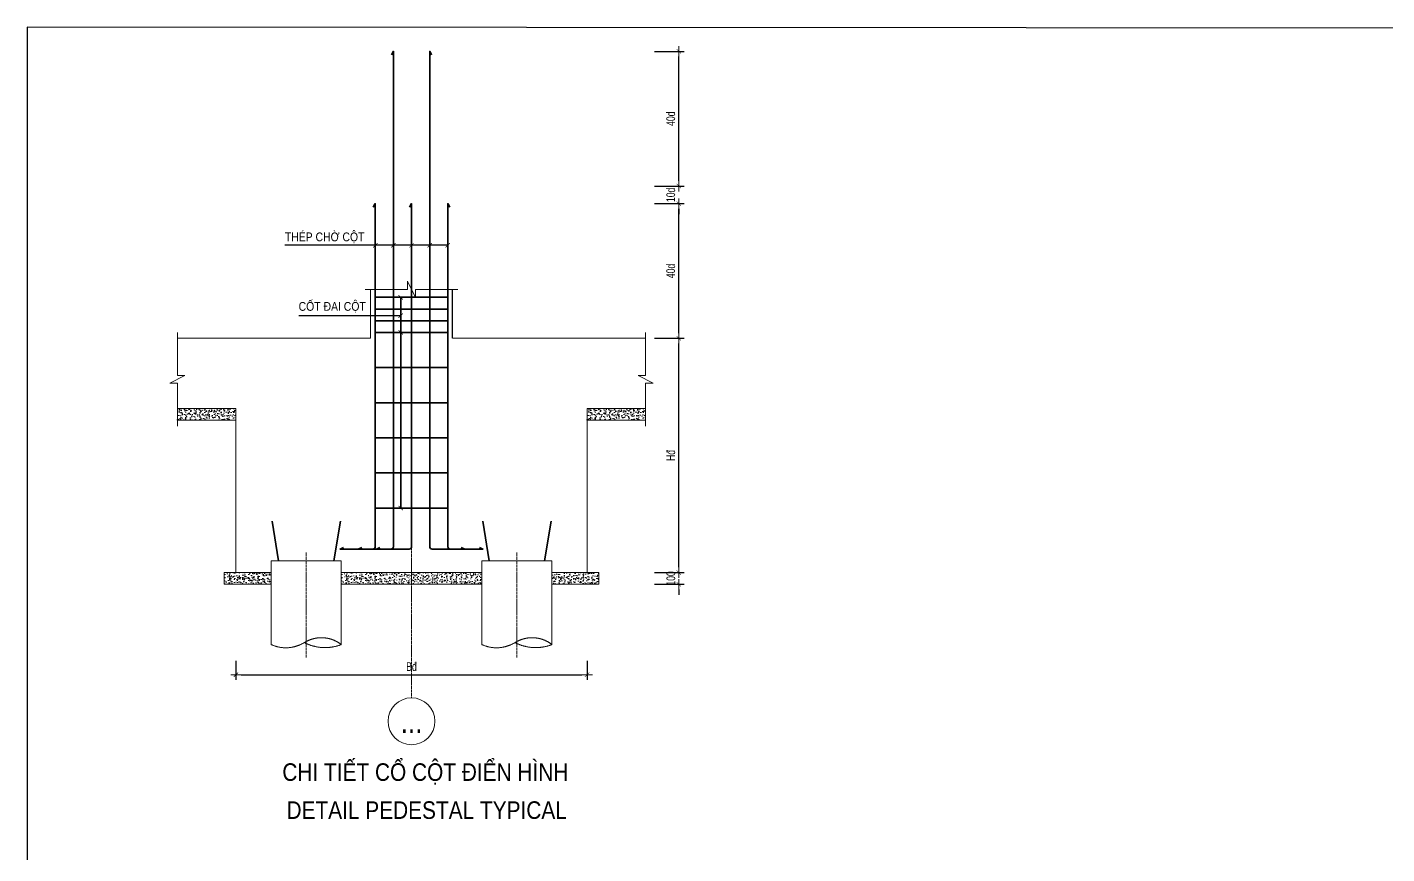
# Model space of a CAD drawing. Header units: millimetres. Extents: x 458085 to 481415, y 87765 to 165974.
# Drawn here: x 458088 to 469704, y 138020 to 145077 of the extents above; entities that cross this region are included whole.
import ezdxf
from ezdxf.enums import TextEntityAlignment as Align

# ---------------------------------------------------------------- set-up
doc = ezdxf.new("R2010")
doc.units = ezdxf.units.MM
doc.linetypes.add('CENTER2', pattern=[1.125, 0.75, -0.125, 0.125, -0.125])
doc.linetypes.add('HIDDEN', pattern=[9.525, 6.35, -3.175])
doc.layers.get('0').update_dxf_attribs({"lineweight": 20})
doc.layers.get('Defpoints').update_dxf_attribs({"color": 151, "lineweight": 9})
doc.layers.add('A-ANNO-LEAD', color=4, linetype='Continuous')
doc.layers.add('TIT1', color=3, linetype='Continuous')
for name, color, linetype, lineweight in [('KC-COT', 3, 'Continuous', 25), ('KC-TRUC', 5, 'CENTER2', 18), ('NDC_S_AXIS', 5, 'CENTER2', 13), ('NDC_S_BREAK-LINE', 1, 'Continuous', 15), ('NDC_S_CONTINUOUS', 3, 'Continuous', 20), ('NDC_S_DIM', 1, 'Continuous', 15), ('NDC_S_ENG TEXT', 2, 'Continuous', 9), ('NDC_S_HATCH MATERIAL', 8, 'Continuous', 13), ('NDC_S_LEADER', 1, 'Continuous', 15), ('NDC_S_REBAR', 4, 'Continuous', 35), ('NDC_S_VN TEXT', 7, 'Continuous', 20)]:
    doc.layers.add(name, color=color, linetype=linetype, lineweight=lineweight)
doc.styles.add('ARIAL', font='arial.ttf', dxfattribs={"width": 0.8})
doc.styles.add('NDC_ARIAL', font='arial.ttf', dxfattribs={"width": 0.85})
doc.styles.add('NDC_DIM', font='', dxfattribs={"width": 0.75})
doc.styles.get('NDC_DIM').set_extended_font_data('Dotum')
doc.dimstyles.new('NDC_1-25', dxfattribs={"dimscale": 25, "dimtxt": 2.5, "dimasz": 1, "dimexe": 1.5, "dimexo": 0, "dimgap": 0.8, "dimtad": 1, "dimdec": 0, "dimdsep": 46, "dimtxsty": 'NDC_ARIAL', "dimblk": 'DIMMARK', "dimcen": 49999.938995, "dimdle": 1.5, "dimclrd": 1, "dimclre": 1, "dimclrt": 3, "dimadec": 0, "dimazin": 0, "dimtfac": 1, "dimtdec": 0, "dimtix": 1, "dimtmove": 2, "dimatfit": 3, "dimfxl": 1, "dimarcsym": 0})
doc.dimstyles.new('NDC_dim_30', dxfattribs={"dimscale": 30, "dimtxt": 2.5, "dimasz": 1.5, "dimexe": 1.5, "dimexo": 2.5, "dimgap": 1, "dimtad": 1, "dimdec": 0, "dimzin": 0, "dimdsep": 46, "dimtxsty": 'NDC_DIM', "dimblk": 'DIMMARK', "dimcen": 0.09, "dimdle": 1.2, "dimclrd": 1, "dimclre": 1, "dimclrt": 3, "dimadec": 0, "dimazin": 0, "dimtfac": 1, "dimtdec": 0, "dimtix": 1, "dimtofl": 0, "dimtmove": 0, "dimatfit": 3, "dimfxl": 8, "dimfxlon": 1, "dimtolj": 1, "dimtzin": 0, "dimarcsym": 0})

# ---------------------------------------------------------------- blocks, each defined once
blk = doc.blocks.new('*U12')
at = {"layer": 'KC-TRUC', "ltscale": 30}
blk.add_line((0, 170), (0, -728), dxfattribs=at)
at = {"layer": 'NDC_S_HATCH MATERIAL', "color": 2, "linetype": 'HIDDEN', "ltscale": 500}
blk.add_lwpolyline([(300, -616), (300, 99), (-300, 99), (-300, -616)], dxfattribs=at)
for centre, major_axis, start_param, end_param in [((130, -832), (-194, 194), -1.452433, -0.227584), ((-174, -344), (-212, 212), 1.921341, 2.912184), ((161, -259), (271, 271), 3.446929, 4.297833)]:
    blk.add_ellipse(centre, major_axis=major_axis, ratio=1, start_param=start_param, end_param=end_param, dxfattribs=at)
at = {"layer": 'NDC_S_REBAR', "linetype": 'HIDDEN', "ltscale": 200}
for p, q in [((-292, 438), (-236, 100)), ((236, 100), (292, 438))]:
    blk.add_line(p, q, dxfattribs=at)
blk = doc.blocks.new('DIMMARK')
at = {"layer": 'NDC_S_DIM', "color": 1}
blk.add_line((-1.5, 0), (1, 0), dxfattribs=at)
at = {"layer": 'NDC_S_DIM', "color": 2, "const_width": 0.1}
blk.add_lwpolyline([(-0.42, -0.42), (0.42, 0.42)], dxfattribs=at)
blk = doc.blocks.new('*D67')
at = {"layer": 'Defpoints', "color": 0, "transparency": 16777216}
for p in [(459871, 139742), (462871, 139742), (462871, 139549)]:
    blk.add_point(p, dxfattribs=at)
at = {"layer": 'NDC_S_DIM', "color": 1, "lineweight": -2, "transparency": 16777216}
for p, q in [((459871, 139667), (459871, 139504)), ((462871, 139667), (462871, 139504)), ((459916, 139549), (462826, 139549))]:
    blk.add_line(p, q, dxfattribs=at)
at = {"layer": 'NDC_S_DIM', "color": 1, "lineweight": -2, "transparency": 16777216, "xscale": 45, "yscale": 45, "zscale": 45, "rotation": 180}
blk.add_blockref('DIMMARK', (459871, 139549), dxfattribs=at)
at = {"layer": 'NDC_S_DIM', "color": 1, "lineweight": -2, "transparency": 16777216, "xscale": 45, "yscale": 45, "zscale": 45}
blk.add_blockref('DIMMARK', (462871, 139549), dxfattribs=at)
at = {"layer": 'NDC_S_DIM', "color": 3, "transparency": 16777216, "insert": (461371, 139618), "char_height": 75, "attachment_point": 5, "style": 'NDC_DIM'}
blk.add_mtext('\\A1;Bđ', dxfattribs=at)
blk = doc.blocks.new('*D68')
at = {"layer": 'Defpoints', "color": 0, "transparency": 16777216}
for p in [(463371, 140421), (463655, 140421), (463371, 140321)]:
    blk.add_point(p, dxfattribs=at)
at = {"layer": 'NDC_S_DIM', "color": 1, "lineweight": -2, "transparency": 16777216}
for p, q in [((463655, 140466), (463655, 140511)), ((463446, 140421), (463700, 140421)), ((463446, 140321), (463700, 140321)), ((463655, 140276), (463655, 140231))]:
    blk.add_line(p, q, dxfattribs=at)
at = {"layer": 'NDC_S_DIM', "color": 1, "lineweight": -2, "transparency": 16777216, "xscale": 45, "yscale": 45, "zscale": 45}
for p, rotation in [((463655, 140421), 270), ((463655, 140321), 90)]:
    blk.add_blockref('DIMMARK', p, dxfattribs=dict(at, rotation=rotation))
at = {"layer": 'NDC_S_DIM', "color": 3, "transparency": 16777216, "insert": (463587, 140371), "char_height": 75, "attachment_point": 5, "rotation": 90, "style": 'NDC_DIM'}
blk.add_mtext('\\A1;100', dxfattribs=at)
blk = doc.blocks.new('*D69')
at = {"layer": 'Defpoints', "color": 0, "transparency": 16777216}
for p in [(463371, 142421), (463655, 142421), (463371, 140421)]:
    blk.add_point(p, dxfattribs=at)
at = {"layer": 'NDC_S_DIM', "color": 1, "lineweight": -2, "transparency": 16777216}
for p, q in [((463446, 142421), (463700, 142421)), ((463655, 140466), (463655, 142376)), ((463446, 140421), (463700, 140421))]:
    blk.add_line(p, q, dxfattribs=at)
at = {"layer": 'NDC_S_DIM', "color": 1, "lineweight": -2, "transparency": 16777216, "xscale": 45, "yscale": 45, "zscale": 45}
for p, rotation in [((463655, 142421), 90), ((463655, 140421), 270)]:
    blk.add_blockref('DIMMARK', p, dxfattribs=dict(at, rotation=rotation))
at = {"layer": 'NDC_S_DIM', "color": 3, "transparency": 16777216, "insert": (463586, 141421), "char_height": 75, "attachment_point": 5, "rotation": 90, "style": 'NDC_DIM'}
blk.add_mtext('\\A1;Hđ', dxfattribs=at)
blk = doc.blocks.new('*U63')
at = {"layer": 'NDC_S_REBAR', "ltscale": 1500}
blk.add_line((-310, 0), (310, 0), dxfattribs=at)
blk = doc.blocks.new('*U64')
at = {"layer": 'NDC_S_ENG TEXT', "color": 0, "linetype": 'ByBlock', "lineweight": -2, "transparency": 16777216}
for p in [(0, 1500), (0, 1200), (0, 900), (0, 600), (0, 300), (0, 0)]:
    blk.add_blockref('*U63', p, dxfattribs=at)
blk = doc.blocks.new('*U65')
at = {"layer": 'NDC_S_REBAR', "ltscale": 1500}
blk.add_line((-310, 0), (310, 0), dxfattribs=at)
blk = doc.blocks.new('*U66')
at = {"layer": 'NDC_S_ENG TEXT', "color": 0, "linetype": 'ByBlock', "lineweight": -2, "transparency": 16777216}
for p in [(0, 300), (0, 200), (0, 100), (0, 0)]:
    blk.add_blockref('*U65', p, dxfattribs=at)
blk = doc.blocks.new('*U11')
at = {"layer": 'NDC_S_DIM'}
blk.add_circle((0, 0), 5, dxfattribs=at)
at = {"color": 7, "style": 'ARIAL', "width": 0.8}
blk.add_attdef('GRID', text='', height=5, dxfattribs=at).set_placement((0, 0), align=Align.MIDDLE)
blk = doc.blocks.new('*D70')
at = {"layer": 'Defpoints', "color": 0, "ltscale": 40, "transparency": 16777216}
for p in [(463371, 143571), (463655, 143571), (463371, 142421)]:
    blk.add_point(p, dxfattribs=at)
at = {"layer": 'NDC_S_DIM', "color": 1, "lineweight": -2, "ltscale": 40, "transparency": 16777216}
for p, q in [((463446, 143571), (463700, 143571)), ((463655, 142466), (463655, 143526)), ((463446, 142421), (463700, 142421))]:
    blk.add_line(p, q, dxfattribs=at)
at = {"layer": 'NDC_S_DIM', "color": 1, "lineweight": -2, "ltscale": 40, "transparency": 16777216, "xscale": 45, "yscale": 45, "zscale": 45}
for p, rotation in [((463655, 143571), 90), ((463655, 142421), 270)]:
    blk.add_blockref('DIMMARK', p, dxfattribs=dict(at, rotation=rotation))
at = {"layer": 'NDC_S_DIM', "color": 3, "ltscale": 40, "transparency": 16777216, "insert": (463586, 142996), "char_height": 75, "attachment_point": 5, "rotation": 90, "style": 'NDC_DIM'}
blk.add_mtext('\\A1;40d', dxfattribs=at)
blk = doc.blocks.new('*D71')
at = {"layer": 'Defpoints', "color": 0, "ltscale": 40, "transparency": 16777216}
for p in [(463371, 143721), (463655, 143721), (463371, 143571)]:
    blk.add_point(p, dxfattribs=at)
at = {"layer": 'NDC_S_DIM', "color": 1, "lineweight": -2, "ltscale": 40, "transparency": 16777216}
for p, q in [((463655, 143766), (463655, 143811)), ((463446, 143721), (463700, 143721)), ((463446, 143571), (463700, 143571)), ((463655, 143526), (463655, 143481))]:
    blk.add_line(p, q, dxfattribs=at)
at = {"layer": 'NDC_S_DIM', "color": 1, "lineweight": -2, "ltscale": 40, "transparency": 16777216, "xscale": 45, "yscale": 45, "zscale": 45}
for p, rotation in [((463655, 143721), 270), ((463655, 143571), 90)]:
    blk.add_blockref('DIMMARK', p, dxfattribs=dict(at, rotation=rotation))
at = {"layer": 'NDC_S_DIM', "color": 3, "ltscale": 40, "transparency": 16777216, "insert": (463586, 143646), "char_height": 75, "attachment_point": 5, "rotation": 90, "style": 'NDC_DIM'}
blk.add_mtext('\\A1;10d', dxfattribs=at)
blk = doc.blocks.new('*D72')
at = {"layer": 'Defpoints', "color": 0, "ltscale": 40, "transparency": 16777216}
for p in [(463371, 144871), (463655, 144871), (463371, 143721)]:
    blk.add_point(p, dxfattribs=at)
at = {"layer": 'NDC_S_DIM', "color": 1, "lineweight": -2, "ltscale": 40, "transparency": 16777216}
for p, q in [((463446, 144871), (463700, 144871)), ((463655, 143766), (463655, 144826)), ((463446, 143721), (463700, 143721))]:
    blk.add_line(p, q, dxfattribs=at)
at = {"layer": 'NDC_S_DIM', "color": 1, "lineweight": -2, "ltscale": 40, "transparency": 16777216, "xscale": 45, "yscale": 45, "zscale": 45}
for p, rotation in [((463655, 144871), 90), ((463655, 143721), 270)]:
    blk.add_blockref('DIMMARK', p, dxfattribs=dict(at, rotation=rotation))
at = {"layer": 'NDC_S_DIM', "color": 3, "ltscale": 40, "transparency": 16777216, "insert": (463586, 144296), "char_height": 75, "attachment_point": 5, "rotation": 90, "style": 'NDC_DIM'}
blk.add_mtext('\\A1;40d', dxfattribs=at)

msp = doc.modelspace()

# ---------------------------------------------------------------- hatches: boundary and pattern name
at = {"layer": 'NDC_S_HATCH MATERIAL'}
h = msp.add_hatch(dxfattribs=at)
h.set_pattern_fill('AR-CONC', color=256, scale=8)
h.set_pattern_definition([(50, (449071.26, 168441.55), (57.380815, -5.02017), [6, -66]), (355, (449071.26, 168441.55), (-11.10011, 60.17537), [4.8, -52.8]), (100.45144, (449076.04, 168441.13), (46.28071, 55.1552), [5.09922, -56.09137]), (46.1842, (449071.26, 168457.55), (85.3793, -13.24154), [9, -99]), (96.63564, (449078.376, 168456.45), (74.77296, 77.9295), [7.64883, -84.1371]), (351.18416, (449071.26, 168457.55), (74.77296, 77.9295), [7.2, -79.2]), (21, (449079.26, 168453.55), (47.752564, -32.20951), [6, -66]), (326, (449079.26, 168453.55), (19.46523, 58.012), [4.8, -52.8]), (71.45144, (449083.24, 168450.866), (67.21779, 25.80249), [5.09922, -56.09137]), (37.5, (449071.26, 168441.55), (0.972788, 26.631508), [0, -52.16, 0, -53.6, 0, -53]), (7.5, (449071.26, 168441.55), (21.045563, 31.552937), [0, -30.56, 0, -50.96, 0, -20.2]), (327.5, (449053.42, 168441.55), (42.705795, -1.80439), [0, -20, 0, -62.4, 0, -82.8]), (317.5, (449045.42, 168441.55), (46.654894, 8.0084), [0, -26, 0, -41.44, 0, -58.8])])
h.paths.add_polyline_path([(459371.3, 141821.4), (459871.3, 141821.4), (459871.3, 141721.4), (459371.3, 141721.4)])
h = msp.add_hatch(dxfattribs=at)
h.set_pattern_fill('AR-CONC', color=256, scale=8)
h.set_pattern_definition([(50, (452571.26, 168441.55), (57.380815, -5.02017), [6, -66]), (355, (452571.26, 168441.55), (-11.10011, 60.17537), [4.8, -52.8]), (100.45144, (452576.04, 168441.13), (46.28071, 55.1552), [5.09922, -56.09137]), (46.1842, (452571.26, 168457.55), (85.3793, -13.24154), [9, -99]), (96.63564, (452578.376, 168456.45), (74.77296, 77.9295), [7.64883, -84.1371]), (351.18416, (452571.26, 168457.55), (74.77296, 77.9295), [7.2, -79.2]), (21, (452579.26, 168453.55), (47.752564, -32.20951), [6, -66]), (326, (452579.26, 168453.55), (19.46523, 58.012), [4.8, -52.8]), (71.45144, (452583.24, 168450.866), (67.21779, 25.80249), [5.09922, -56.09137]), (37.5, (452571.26, 168441.55), (0.972788, 26.631508), [0, -52.16, 0, -53.6, 0, -53]), (7.5, (452571.26, 168441.55), (21.045563, 31.552937), [0, -30.56, 0, -50.96, 0, -20.2]), (327.5, (452553.42, 168441.55), (42.705795, -1.80439), [0, -20, 0, -62.4, 0, -82.8]), (317.5, (452545.42, 168441.55), (46.654894, 8.0084), [0, -26, 0, -41.44, 0, -58.8])])
h.paths.add_polyline_path([(462871.3, 141821.4), (463371.3, 141821.4), (463371.3, 141721.4), (462871.3, 141721.4)])
h = msp.add_hatch(dxfattribs=at)
h.set_pattern_fill('AR-CONC', color=256, scale=8)
h.set_pattern_definition([(50, (450671.264, 167041.55), (57.380815, -5.02017), [6, -66]), (355, (450671.264, 167041.55), (-11.10011, 60.17537), [4.8, -52.8]), (100.45144, (450676.046, 167041.13), (46.28071, 55.1552), [5.09922, -56.09137]), (46.1842, (450671.264, 167057.55), (85.3793, -13.24154), [9, -99]), (96.63564, (450678.38, 167056.45), (74.77296, 77.9295), [7.64883, -84.1371]), (351.18416, (450671.264, 167057.55), (74.77296, 77.9295), [7.2, -79.2]), (21, (450679.264, 167053.55), (47.752564, -32.20951), [6, -66]), (326, (450679.264, 167053.55), (19.46523, 58.012), [4.8, -52.8]), (71.45144, (450683.244, 167050.865), (67.21779, 25.80249), [5.09922, -56.09137]), (37.5, (450671.264, 167041.55), (0.972788, 26.631508), [0, -52.16, 0, -53.6, 0, -53]), (7.5, (450671.264, 167041.55), (21.045563, 31.552937), [0, -30.56, 0, -50.96, 0, -20.2]), (327.5, (450653.424, 167041.55), (42.705795, -1.80439), [0, -20, 0, -62.4, 0, -82.8]), (317.5, (450645.424, 167041.55), (46.654894, 8.0084), [0, -26, 0, -41.44, 0, -58.8])])
h.paths.add_polyline_path([(459771.3, 140421.4), (460171.3, 140421.4), (460171.3, 140321.4), (459771.3, 140321.4)])
h = msp.add_hatch(dxfattribs=at)
h.set_pattern_fill('AR-CONC', color=256, scale=8)
h.set_pattern_definition([(50, (451671.244, 167041.6), (57.380815, -5.02017), [6, -66]), (355, (451671.244, 167041.6), (-11.10011, 60.17537), [4.8, -52.8]), (100.45144, (451676.026, 167041.183), (46.28071, 55.1552), [5.09922, -56.09137]), (46.1842, (451671.244, 167057.6), (85.3793, -13.24154), [9, -99]), (96.63564, (451678.36, 167056.5), (74.77296, 77.9295), [7.64883, -84.1371]), (351.18416, (451671.24, 167057.6), (74.77296, 77.9295), [7.2, -79.2]), (21, (451679.244, 167053.6), (47.752564, -32.20951), [6, -66]), (326, (451679.244, 167053.6), (19.46523, 58.012), [4.8, -52.8]), (71.45144, (451683.223, 167050.92), (67.21779, 25.80249), [5.09922, -56.09137]), (37.5, (451671.244, 167041.602), (0.972788, 26.631508), [0, -52.16, 0, -53.6, 0, -53]), (7.5, (451671.244, 167041.602), (21.045563, 31.552937), [0, -30.56, 0, -50.96, 0, -20.2]), (327.5, (451653.404, 167041.602), (42.705795, -1.80439), [0, -20, 0, -62.4, 0, -82.8]), (317.5, (451645.404, 167041.6), (46.654894, 8.0084), [0, -26, 0, -41.44, 0, -58.8])])
h.paths.add_polyline_path([(460771.3, 140421.4), (461971.3, 140421.5), (461971.3, 140321.5), (460771.3, 140321.4)])
h = msp.add_hatch(dxfattribs=at)
h.set_pattern_fill('AR-CONC', color=256, scale=8)
h.set_pattern_definition([(50, (451571.24, 167041.634), (57.380815, -5.02017), [6, -66]), (355, (451571.24, 167041.634), (-11.10011, 60.17537), [4.8, -52.8]), (100.45144, (451576.02, 167041.215), (46.28071, 55.1552), [5.09922, -56.09137]), (46.1842, (451571.24, 167057.63), (85.3793, -13.24154), [9, -99]), (96.63564, (451578.35, 167056.53), (74.77296, 77.92949), [7.64883, -84.1371]), (351.18416, (451571.24, 167057.63), (74.77296, 77.9295), [7.2, -79.2]), (21, (451579.24, 167053.634), (47.752564, -32.20951), [6, -66]), (326, (451579.24, 167053.634), (19.46523, 58.012), [4.8, -52.8]), (71.45144, (451583.22, 167050.95), (67.21779, 25.80249), [5.09922, -56.09137]), (37.5, (451571.239, 167041.634), (0.972788, 26.631508), [0, -52.16, 0, -53.6, 0, -53]), (7.5, (451571.24, 167041.634), (21.045563, 31.552937), [0, -30.56, 0, -50.96, 0, -20.2]), (327.5, (451553.399, 167041.634), (42.705795, -1.80439), [0, -20, 0, -62.4, 0, -82.8]), (317.5, (451545.4, 167041.634), (46.654894, 8.0084), [0, -26, 0, -41.44, 0, -58.8])])
h.paths.add_polyline_path([(462571.3, 140421.5), (462971.2, 140421.5), (462971.2, 140321.5), (462571.3, 140321.5)])

# ---------------------------------------------------------------- linework, layer by layer
at = {"layer": 'KC-COT', "ltscale": 4}
msp.add_line((461721.3, 142421.4), (461721.3, 142838.3), dxfattribs=at)
at = {"layer": 'NDC_S_AXIS', "ltscale": 30}
msp.add_lwpolyline([(461371.3, 143541.4), (461371.3, 139351.6)], dxfattribs=at)
at = {"layer": 'NDC_S_BREAK-LINE'}
for points in [[(460976.3, 142838.3), (461336.3, 142838.3), (461336.3, 142908.3), (461406.3, 142768.3), (461406.3, 142838.3), (461766.3, 142838.3)], [(459371.3, 141671.4), (459371.3, 142039.4), (459307.3, 142039.4), (459435.3, 142103.4), (459371.3, 142103.4), (459371.3, 142471.4)], [(463371.3, 141671.4), (463371.3, 142039.4), (463435.3, 142039.4), (463307.3, 142103.4), (463371.3, 142103.4), (463371.3, 142471.4)]]:
    msp.add_lwpolyline(points, dxfattribs=at)
at = {"layer": 'NDC_S_CONTINUOUS', "ltscale": 4}
for p, q in [((463371.3, 142421.4), (461721.3, 142421.4)), ((459371.3, 141821.4), (459871.3, 141821.4)), ((459871.3, 141821.4), (459871.3, 140421.4)), ((462871.3, 140421.4), (462871.3, 141821.4)), ((462871.3, 141821.4), (463371.3, 141821.4)), ((459871.3, 140421.4), (460171.3, 140421.4)), ((462571.3, 140421.3), (462871.3, 140421.4))]:
    msp.add_line(p, q, dxfattribs=at)
for points in [[(461021.3, 142838.3), (461021.3, 142421.4), (459371.3, 142421.4)], [(460771.3, 140421.4), (461971.3, 140421.5)]]:
    msp.add_lwpolyline(points, dxfattribs=at)
at = {"layer": 'NDC_S_HATCH MATERIAL'}
for points in [[(459371.3, 141821.4), (459871.3, 141821.4), (459871.3, 141721.4), (459371.3, 141721.4)], [(462871.3, 141821.4), (463371.3, 141821.4), (463371.3, 141721.4), (462871.3, 141721.4)], [(459771.3, 140421.4), (460171.3, 140421.4), (460171.3, 140321.4), (459771.3, 140321.4)], [(460771.3, 140421.4), (461971.3, 140421.5), (461971.3, 140321.5), (460771.3, 140321.4)], [(462571.3, 140421.4), (462971.2, 140421.5), (462971.2, 140321.5), (462571.3, 140321.4)]]:
    msp.add_lwpolyline(points, close=True, dxfattribs=at)
at = {"layer": 'NDC_S_REBAR', "ltscale": 1500}
for points in [[(461199.5, 144841.6), (461216.3, 144871.4), (461216.3, 140641.7, -0.4142136), (461196.3, 140621.7), (460916.3, 140621.7), (460946.3, 140635.5)], [(461543, 144841.6), (461526.3, 144871.4), (461526.3, 140641.7, 0.4142136), (461546.3, 140621.7), (461826.3, 140621.7), (461796.3, 140635.5)], [(461044.5, 143541.6), (461061.3, 143571.4), (461061.3, 140641.7, -0.4142136), (461041.3, 140621.7), (460761.3, 140621.7), (460791.3, 140635.5)], [(461354.5, 143541.6), (461371.3, 143571.4), (461371.3, 140641.7, -0.4142136), (461351.3, 140621.7), (461071.3, 140621.7), (461101.3, 140635.5)], [(461698, 143541.6), (461681.3, 143571.4), (461681.3, 140641.7, 0.4142136), (461701.3, 140621.7), (461981.3, 140621.7), (461951.3, 140635.5)]]:
    msp.add_lwpolyline(points, format="xyb", dxfattribs=at)

# ---------------------------------------------------------------- block references
for p in [(460471.3, 140422.6), (462271.3, 140422.6)]:
    msp.add_blockref('*U12', p)
at = {"layer": 'NDC_S_AXIS', "xscale": 40, "yscale": 40, "zscale": 40}
msp.add_blockref('*U11', (461371.3, 139151.6), dxfattribs=at).add_auto_attribs({'GRID': '...'})
at = {"layer": 'NDC_S_ENG TEXT', "extrusion": (0, 0, -1), "xscale": -1, "zscale": -1}
msp.add_blockref('*U66', (-461371.3, 142471.4), dxfattribs=at)
at = {"layer": 'NDC_S_ENG TEXT', "extrusion": (0, 0, -1), "zscale": -1, "rotation": 180}
msp.add_blockref('*U64', (-461371.3, 142471.4), dxfattribs=at)

# ---------------------------------------------------------------- texts
at = {"layer": 'NDC_S_VN TEXT', "style": 'NDC_ARIAL', "width": 0.85}
msp.add_text('CHI TIẾT CỔ CỘT ĐIỂN HÌNH', height=150, dxfattribs=at).set_placement((461489.3, 138717.7), align=Align.MIDDLE_CENTER)
at = {"layer": 'TIT1', "style": 'NDC_ARIAL', "width": 0.85}
msp.add_text('DETAIL PEDESTAL TYPICAL', height=150, dxfattribs=at).set_placement((461500.7, 138393), align=Align.MIDDLE)

# ---------------------------------------------------------------- dimensions: what is measured, and where the dimension line sits
at = {"layer": 'NDC_S_DIM', "ltscale": 40}
for base, p1, p2, text, picture, middle in [((463654.6, 144871.4), (463371.3, 143721.4), (463371.3, 144871.4), '40d', '*D72', (463586.3, 144296.4)), ((463654.6, 143721.4), (463371.3, 143571.4), (463371.3, 143721.4), '10d', '*D71', (463586.3, 143646.4)), ((463654.6, 143571.4), (463371.3, 142421.4), (463371.3, 143571.4), '40d', '*D70', (463586.3, 142996.4))]:
    dim = msp.add_linear_dim(base=base, p1=p1, p2=p2, angle=90, text=text, dimstyle='NDC_dim_30', dxfattribs=at)
    dim.commit()
    dim.dimension.update_dxf_attribs({"geometry": picture, "text_midpoint": middle})
at = {"layer": 'NDC_S_DIM'}
dim = msp.add_linear_dim(base=(463654.6, 142421.4), p1=(463371.3, 140421.5), p2=(463371.3, 142421.4), angle=90, text='Hđ', dimstyle='NDC_dim_30', dxfattribs=at)
dim.commit()
dim.dimension.update_dxf_attribs({"geometry": '*D69', "text_midpoint": (463586.2, 141421.4)})
dim = msp.add_linear_dim(base=(463654.6, 140421.5), p1=(463371.3, 140321.5), p2=(463371.3, 140421.5), angle=90, dimstyle='NDC_dim_30', dxfattribs=at)
dim.commit()
dim.dimension.update_dxf_attribs({"geometry": '*D68', "text_midpoint": (463587.1, 140371.5)})
dim = msp.add_linear_dim(base=(462871.3, 139549.4), p1=(459871.3, 139742), p2=(462871.3, 139742), text='Bđ', dimstyle='NDC_dim_30', dxfattribs=at)
dim.commit()
dim.dimension.update_dxf_attribs({"geometry": '*D67', "text_midpoint": (461371.3, 139617.8)})

# ---------------------------------------------------------------- leaders
at = {"layer": 'NDC_S_LEADER', "ltscale": 0.005}
for points in [[(461278.6, 142771.4), (461278.6, 142471.4)], [(461278.6, 142471.4), (461278.6, 142771.4)], [(461278.6, 142471.4), (461278.6, 140971.4)], [(461278.6, 140971.4), (461278.6, 142471.4)]]:
    msp.add_leader(points, dimstyle='NDC_1-25', override={"dimasz": 1.5, "dimldrblk": 'ARCHTICK'}, dxfattribs=at)

# ---------------------------------------------------------------- next in the draw order: texts
at = {"layer": 'NDC_S_VN TEXT', "char_height": 75, "attachment_point": 4, "rotation": 360, "style": 'NDC_ARIAL', "bg_fill": 3, "box_fill_scale": 1.2, "bg_fill_color": 256, "bg_fill_transparency": 0}
for s, insert in [('THÉP CHỜ CỘT', (460289, 143278.8)), ('CỐT ĐAI CỘT', (460406.6, 142685.3))]:
    msp.add_mtext(s, dxfattribs=dict(at, insert=insert))

# ---------------------------------------------------------------- next in the draw order: linework, layer by layer
at = {"layer": 'A-ANNO-LEAD'}
msp.add_lwpolyline([(458087.5, 128457.3), (479422.5, 128444.1), (479422.5, 145064.1), (458087.5, 145077.3)], close=True, dxfattribs=at)

# ---------------------------------------------------------------- next in the draw order: leaders
at = {"layer": 'NDC_S_LEADER', "ltscale": 0.005}
for points in [[(461681.3, 143215.4), (460289.8, 143215.4)], [(461061.3, 143215.4), (460289.8, 143215.4)], [(461216.3, 143215.4), (460289.8, 143215.4)], [(461371.3, 143215.4), (460289.8, 143215.4)], [(461526.3, 143215.4), (460289.8, 143215.4)], [(461278.6, 142614.3), (460407.4, 142614.3)]]:
    msp.add_leader(points, dimstyle='NDC_1-25', override={"dimasz": 1.5, "dimldrblk": 'ARCHTICK'}, dxfattribs=at)

doc.saveas('drawing.dxf')
